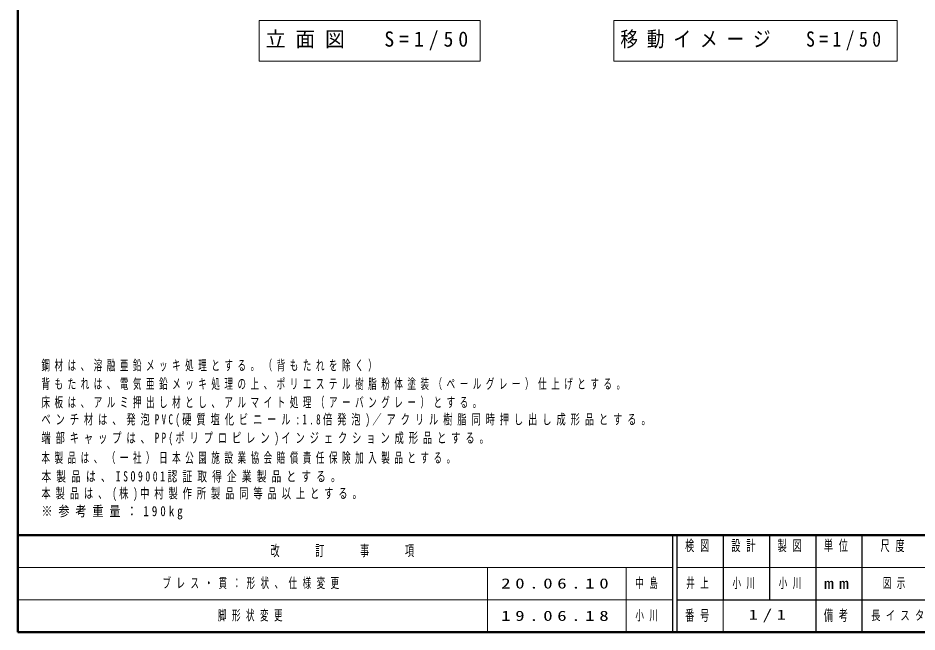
# Model space of a CAD drawing. Units: millimetres on the paper. Extents: x -385 to 0, y 0 to 267.
# Drawn here: x -385 to -190.6, y 0 to 132.9 of the extents above; entities that cross this region are included whole.
import ezdxf

# ---------------------------------------------------------------- set-up
doc = ezdxf.new("R2010")
doc.units = ezdxf.units.MM
doc.layers.add('LY_1', color=7, linetype='Continuous', lineweight=13)
doc.layers.add('LY_2', color=7, linetype='Continuous', lineweight=13)
doc.styles.add('ＭＳ ゴシック', font='')
doc.styles.get('ＭＳ ゴシック').set_extended_font_data('MS Gothic')

msp = doc.modelspace()

# ---------------------------------------------------------------- linework, layer by layer
at = {"layer": 'LY_1'}
for p, q in [((-332.824, 132.345), (-332.824, 123.545)), ((-285.024, 132.345), (-332.824, 132.345)), ((-285.024, 123.545), (-285.024, 132.345)), ((-256.149, 132.345), (-256.149, 123.545)), ((-194.849, 132.345), (-256.149, 132.345)), ((-194.849, 123.545), (-194.849, 132.345)), ((-332.824, 123.545), (-285.024, 123.545)), ((-256.149, 123.545), (-194.849, 123.545))]:
    msp.add_line(p, q, dxfattribs=at)
at = {"layer": 'LY_2', "lineweight": 50}
for p, q in [((-385, 267), (-385, 0)), ((-385, 21), (0, 21)), ((-385, 0), (0, 0))]:
    msp.add_line(p, q, dxfattribs=at)
at = {"layer": 'LY_2', "color": 211, "lineweight": 25}
for p, q in [((-243.5, 21), (-243.5, 0)), ((-242.5, 21), (-242.5, 0)), ((-232.5, 21), (-232.5, 7)), ((-222.5, 21), (-222.5, 7)), ((-212.5, 21), (-212.5, 0)), ((-202.5, 21), (-202.5, 7)), ((-242.5, 7), (0, 7))]:
    msp.add_line(p, q, dxfattribs=at)
at = {"layer": 'LY_2'}
for p, q in [((-385, 14), (-243.5, 14)), ((-283.5, 14), (-283.5, 0)), ((-253.5, 14), (-253.5, 0)), ((-242.5, 14), (-187.5, 14)), ((-385, 7), (-243.5, 7)), ((-232.5, 7), (-232.5, 0))]:
    msp.add_line(p, q, dxfattribs=at)
at = {"layer": 'LY_2', "lineweight": 25}
msp.add_line((-202.5, 7), (-202.5, 0), dxfattribs=at)

# ---------------------------------------------------------------- texts
at = {"layer": 'LY_1', "style": 'ＭＳ ゴシック'}
for s, insert, char_height, attachment_point in [('\\T1.5;\\W0.95;立面図\u3000S=1/50', (-331.424, 127.945), 3.299, 4), ('\\T1.5;\\W0.85;移動イメージ\u3000S=1/50', (-254.749, 127.945), 3.299, 4), ('\\T1.53;\\W0.6;鋼材は、溶融亜鉛メッキ処理とする。（背もたれを除く）', (-379.926, 56.354), 2.199, 7), ('\\T1.53;\\W0.6;背もたれは、電気亜鉛メッキ処理の上、ポリエステル樹脂粉体塗装（ペールグレー）仕上げとする。', (-379.926, 52.354), 2.199, 7), ('\\T1.53;\\W0.6;床板は、アルミ押出し材とし、アルマイト処理（アーバングレー）とする。', (-379.926, 48.354), 2.199, 7), ('\\T1.53;\\W0.65;ベンチ材は、発泡PVC(硬質塩化ビニール:1.8倍発泡)／アクリル樹脂同時押し出し成形品とする。', (-379.926, 44.354), 2.199, 7), ('\\T1.53;\\W0.65;端部キャップは、PP(ポリプロピレン)インジェクション成形品とする。', (-379.926, 40.354), 2.199, 7), ('\\T1.53;\\W0.6;本製品は、（一社）日本公園施設業協会賠償責任保険加入製品とする。', (-379.926, 36.354), 2.199, 7), ('\\T1.53;\\W0.7;本製品は、ISO9001認証取得企業製品とする。', (-379.926, 32.354), 2.199, 7), ('\\T1.53;\\W0.65;本製品は、(株)中村製作所製品同等品以上とする。', (-379.926, 28.354), 2.199, 7), ('\\T1.53;\\W0.8;※参考重量：190kg', (-379.926, 24.354), 2.199, 7), ('\\T1.64;\\W0.6;ブレス・貫：形状、仕様変更', (-353.75, 10.5), 2.199, 4), ('\\T1.64;\\W0.6;中島', (-251.5, 10.5), 2.199, 4), ('\\T1.64;\\W0.6;井上', (-240.5, 10.5), 2.199, 4), ('\\T1.64;\\W0.6;小川', (-230.5, 10.5), 2.199, 4), ('\\T1.64;\\W0.6;小川', (-220.5, 10.5), 2.199, 4), ('\\T1.64;\\W0.6;図示', (-198, 10.5), 2.199, 4), ('\\T1.5;\\W1.35;20.06.10', (-280.5, 10.5), 2.199, 4), ('\\T1.64;\\W0.6;脚形状変更', (-341.75, 3.5), 2.199, 4), ('\\T1.5;\\W1.35;19.06.18', (-280.5, 3.5), 2.199, 4), ('\\T1.64;\\W0.6;小川', (-251.5, 3.5), 2.199, 4), ('\\T1.5;\\W1.35;1/1', (-227, 3.5), 2.199, 4), ('\\T1.57;\\W0.7;長イスタイプ\u300018人用\u3000移動式', (-200.5, 3.5), 2.053, 4)]:
    msp.add_mtext(s, dxfattribs=dict(at, insert=insert, char_height=char_height, attachment_point=attachment_point))
at = {"layer": 'LY_2', "color": 4, "char_height": 2.346, "style": 'ＭＳ ゴシック'}
for s, insert, attachment_point in [('\\T1.64;\\W0.6;検図', (-237.5, 19.9), 2), ('\\T1.64;\\W0.6;設計', (-227.5, 19.9), 2), ('\\T1.64;\\W0.6;製図', (-217.5, 19.9), 2), ('\\T1.64;\\W0.6;単位', (-207.5, 19.9), 2), ('\\T1.64;\\W0.6;尺度', (-195.25, 19.9), 2), ('\\T1.64;\\W0.6;改\u3000\u3000訂\u3000\u3000事\u3000\u3000項', (-314.25, 17.5), 5), ('\\T1.5;\\W1.35;mm', (-207.5, 10.5), 5), ('\\T1.64;\\W0.6;番号', (-237.5, 3.5), 5), ('\\T1.64;\\W0.6;備考', (-207.5, 3.5), 5)]:
    msp.add_mtext(s, dxfattribs=dict(at, insert=insert, attachment_point=attachment_point))

doc.saveas('drawing.dxf')
